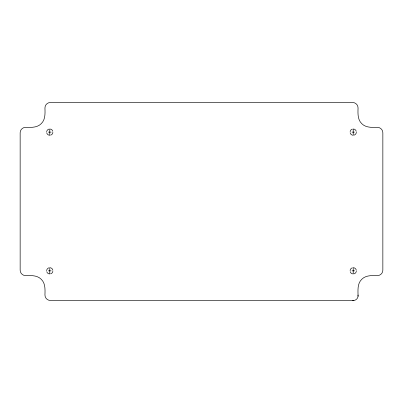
<?xml version="1.0" encoding="UTF-8"?>
<svg xmlns="http://www.w3.org/2000/svg" width="403" height="403" viewBox="0 0 403 403"><rect width="100%" height="100%" fill="white"/><g stroke="black" fill="none" stroke-linecap="round" stroke-linejoin="round"><path stroke-width="0.6" d="M46.662 132.119L46.713 131.716M52.848 132.522L52.904 132.119M46.662 270.831L46.713 270.428M52.848 271.239L52.904 270.831M350.096 132.119L350.152 131.716M356.287 132.522L356.338 132.119M350.096 270.831L350.152 270.428M356.287 271.239L356.338 270.831M48.415 132.119L51.146 132.119M352.015 132.119L354.449 132.119M48.415 270.831L51.146 270.831M352.015 270.831L354.585 270.831M353.869 300.467L50.41 300.467A5.461 5.461 0 0 1 44.95 295.001C45.091 289.626 45.514 283.415 41.287 279.329C37.192 275.128 30.991 275.481 25.611 275.617A5.461 5.461 0 0 1 20.15 270.156L20.15 132.794A5.461 5.461 0 0 1 25.611 127.333C30.991 127.474 37.197 127.822 41.287 123.625C45.514 119.535 45.091 113.329 44.95 107.949A5.461 5.461 0 0 1 50.41 102.488L352.59 102.488A5.461 5.461 0 0 1 358.05 107.949C357.909 113.329 357.486 119.535 361.713 123.625C365.808 127.822 372.009 127.474 377.389 127.333A5.461 5.461 0 0 1 382.85 132.794L382.85 270.156A5.461 5.461 0 0 1 377.389 275.617C372.009 275.481 365.803 275.128 361.713 279.329C357.144 283.757 358.035 290.528 358.05 296.281M352.59 300.467L354.076 300.447A4.826 4.826 0 0 0 358.03 296.487L358.05 295.001M353.622 129.051L353.219 128.995L353.219 135.242L352.816 135.186M50.184 129.051L49.781 128.995L49.781 135.242L49.378 135.186M353.622 267.763L353.219 267.713L353.219 273.954L352.816 273.899M50.184 267.763L49.781 267.713L49.781 273.954L49.378 273.899M356.232 271.642A3.123 3.123 0 0 1 354.025 273.849M352.408 273.849A3.123 3.123 0 0 1 350.202 271.642M350.202 270.025A3.123 3.123 0 0 1 352.408 267.819M354.025 267.819A3.123 3.123 0 0 1 356.232 270.025M356.232 132.925A3.123 3.123 0 0 1 354.025 135.136M352.408 135.136A3.123 3.123 0 0 1 350.202 132.925M350.202 131.313A3.123 3.123 0 0 1 352.408 129.106M354.025 129.106A3.123 3.123 0 0 1 356.232 131.313M52.798 132.925A3.123 3.123 0 0 1 50.587 135.136M48.975 135.136A3.123 3.123 0 0 1 46.768 132.925M46.768 131.313A3.123 3.123 0 0 1 48.975 129.106M50.587 129.106A3.123 3.123 0 0 1 52.798 131.313M52.798 271.642A3.123 3.123 0 0 1 50.587 273.849M48.975 273.849A3.123 3.123 0 0 1 46.768 271.642M46.768 270.025A3.123 3.123 0 0 1 48.975 267.819M50.587 267.819A3.123 3.123 0 0 1 52.798 270.025"/></g></svg>
